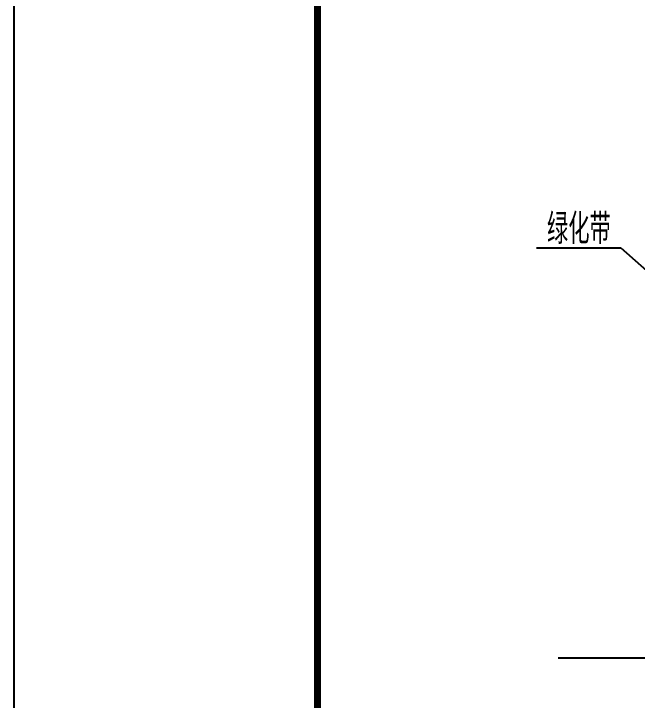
# Model space of a CAD drawing. Extents: x -95 to 325, y -1215 to -918.
# Drawn here: x -94.7 to -33.1, y -1114.1 to -1046.3 of the extents above; entities that cross this region are included whole.
import ezdxf

# ---------------------------------------------------------------- set-up
doc = ezdxf.new("R2010")
doc.units = 0
doc.layers.get('0').update_dxf_attribs({"linetype": 'CONTINUOUS'})
doc.layers.add('图框', color=7, linetype='CONTINUOUS')
doc.styles.get("Standard").update_dxf_attribs({"font": 'simplex1.shx', "width": 0.7, "bigfont": 'hztxt.shx'})

msp = doc.modelspace()

# ---------------------------------------------------------------- linework, layer by layer
for p, q in [((-43.083, -1069.428), (-34.755, -1069.428)), ((-34.755, -1069.428), (-29.275, -1074.263)), ((-40.92, -1109.9), (37.778, -1109.9))]:
    msp.add_line(p, q)
msp.add_lwpolyline([(325.298, -1214.89), (325.298, -917.89), (-94.702, -917.89), (-94.702, -1214.89)], close=True)
at = {"layer": '图框', "const_width": 0.7}
msp.add_lwpolyline([(315.298, -927.89), (-64.702, -927.89), (-64.702, -1204.89), (315.298, -1204.89), (315.298, -927.89)], dxfattribs=at)

# ---------------------------------------------------------------- texts
at = {"width": 0.7}
msp.add_text('绿化带', height=3, dxfattribs=at).set_placement((-42.037, -1069.038))

doc.saveas('drawing.dxf')
